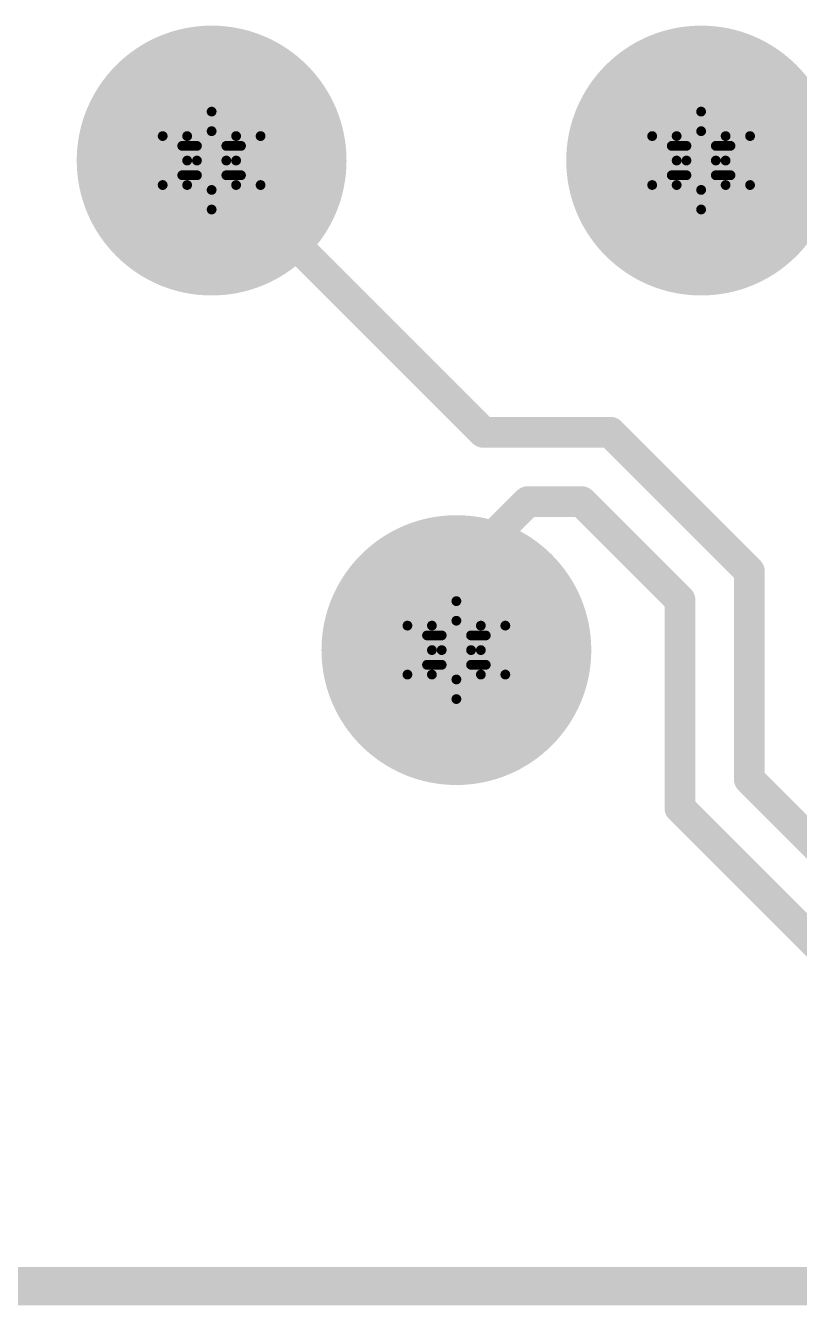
# Model space of a CAD drawing. Header units: inches. Extents: x 0 to 423, y -3 to 110.
# Drawn here: x 9.77 to 13.79, y 11.38 to 18.02 of the extents above; entities that cross this region are included whole.
import ezdxf

# ---------------------------------------------------------------- set-up
doc = ezdxf.new("R2010")
doc.units = ezdxf.units.IN
for name, color, linetype in [('Bottom Layer', 5, 'Continuous'), ('Bottom Solder', 6, 'Continuous'), ('Drill Drawing', 1, 'Continuous'), ('Mid Layer', 16, 'Continuous'), ('Mid Layer 2', 76, 'Continuous'), ('Multi-Layer', 9, 'Continuous'), ('Pad Holes', 156, 'Continuous'), ('Top Layer', 1, 'Continuous'), ('Top Solder', 216, 'Continuous')]:
    doc.layers.add(name, color=color, linetype=linetype)

# ---------------------------------------------------------------- blocks, each defined once
blk = doc.blocks.new('WIZ____RB1_125BAG1A_0_B_102')
at = {"layer": 'Bottom Layer'}
h = blk.add_hatch(color=5, dxfattribs=at)
edge = h.paths.add_edge_path()
edge.add_arc((3.175, -6.35), 0.6999985999999999, 0, 360)
h = blk.add_hatch(color=5, dxfattribs=at)
edge = h.paths.add_edge_path()
edge.add_arc((1.905, -8.889999999999999), 0.6999985999999999, 0, 360)
h = blk.add_hatch(color=5, dxfattribs=at)
edge = h.paths.add_edge_path()
edge.add_arc((4.444999999999999, -8.889999999999999), 0.6999985999999999, 0, 360)
at = {"layer": 'Bottom Solder'}
h = blk.add_hatch(color=6, dxfattribs=at)
edge = h.paths.add_edge_path()
edge.add_arc((3.175, -6.35), 0.6999985999999999, 0, 360)
h = blk.add_hatch(color=6, dxfattribs=at)
edge = h.paths.add_edge_path()
edge.add_arc((1.905, -8.889999999999999), 0.6999985999999999, 0, 360)
h = blk.add_hatch(color=6, dxfattribs=at)
edge = h.paths.add_edge_path()
edge.add_arc((4.444999999999999, -8.889999999999999), 0.6999985999999999, 0, 360)
at = {"layer": 'Mid Layer'}
h = blk.add_hatch(color=16, dxfattribs=at)
edge = h.paths.add_edge_path()
edge.add_arc((3.175, -6.35), 0.6999985999999999, 0, 360)
h = blk.add_hatch(color=16, dxfattribs=at)
edge = h.paths.add_edge_path()
edge.add_arc((1.905, -8.889999999999999), 0.6999985999999999, 0, 360)
h = blk.add_hatch(color=16, dxfattribs=at)
edge = h.paths.add_edge_path()
edge.add_arc((4.444999999999999, -8.889999999999999), 0.6999985999999999, 0, 360)
at = {"layer": 'Mid Layer 2'}
h = blk.add_hatch(color=76, dxfattribs=at)
edge = h.paths.add_edge_path()
edge.add_arc((3.175, -6.35), 0.6999985999999999, 0, 360)
h = blk.add_hatch(color=76, dxfattribs=at)
edge = h.paths.add_edge_path()
edge.add_arc((1.905, -8.889999999999999), 0.6999985999999999, 0, 360)
h = blk.add_hatch(color=76, dxfattribs=at)
edge = h.paths.add_edge_path()
edge.add_arc((4.444999999999999, -8.889999999999999), 0.6999985999999999, 0, 360)
at = {"layer": 'Multi-Layer'}
h = blk.add_hatch(color=9, dxfattribs=at)
edge = h.paths.add_edge_path()
edge.add_arc((3.175, -6.35), 0.6999985999999999, 0, 360)
h = blk.add_hatch(color=9, dxfattribs=at)
edge = h.paths.add_edge_path()
edge.add_arc((1.905, -8.889999999999999), 0.6999985999999999, 0, 360)
h = blk.add_hatch(color=9, dxfattribs=at)
edge = h.paths.add_edge_path()
edge.add_arc((4.444999999999999, -8.889999999999999), 0.6999985999999999, 0, 360)
at = {"layer": 'Pad Holes'}
h = blk.add_hatch(color=7, dxfattribs=at)
edge = h.paths.add_edge_path()
edge.add_arc((3.175, -6.35), 0.4499991, 0, 360)
h = blk.add_hatch(color=7, dxfattribs=at)
edge = h.paths.add_edge_path()
edge.add_arc((1.905, -8.889999999999999), 0.4499991, 0, 360)
h = blk.add_hatch(color=7, dxfattribs=at)
edge = h.paths.add_edge_path()
edge.add_arc((4.444999999999999, -8.889999999999999), 0.4499991, 0, 360)
at = {"layer": 'Top Layer'}
h = blk.add_hatch(color=1, dxfattribs=at)
edge = h.paths.add_edge_path()
edge.add_arc((3.175, -6.35), 0.6999985999999999, 0, 360)
h = blk.add_hatch(color=1, dxfattribs=at)
edge = h.paths.add_edge_path()
edge.add_arc((1.905, -8.889999999999999), 0.6999985999999999, 0, 360)
h = blk.add_hatch(color=1, dxfattribs=at)
edge = h.paths.add_edge_path()
edge.add_arc((4.444999999999999, -8.889999999999999), 0.6999985999999999, 0, 360)
at = {"layer": 'Top Solder'}
h = blk.add_hatch(color=216, dxfattribs=at)
edge = h.paths.add_edge_path()
edge.add_arc((3.175, -6.35), 0.6999985999999999, 0, 360)
h = blk.add_hatch(color=216, dxfattribs=at)
edge = h.paths.add_edge_path()
edge.add_arc((1.905, -8.889999999999999), 0.6999985999999999, 0, 360)
h = blk.add_hatch(color=216, dxfattribs=at)
edge = h.paths.add_edge_path()
edge.add_arc((4.444999999999999, -8.889999999999999), 0.6999985999999999, 0, 360)

msp = doc.modelspace()

# ---------------------------------------------------------------- linework, layer by layer
at = {"layer": 'Bottom Layer', "const_width": 0.1999996}
msp.add_lwpolyline([(7.410000419999999, 11.4799999), (22.96000234, 11.4799999)], dxfattribs=at)
at = {"layer": 'Drill Drawing', "const_width": 0.0508}
for points in [[(10.61300138, 17.44700092), (10.74000138, 17.57400092)], [(10.74000138, 17.57400092), (10.86700138, 17.44700092)], [(13.15300138, 17.44700092), (13.28000138, 17.57400092)], [(13.28000138, 17.57400092), (13.40700138, 17.44700092)], [(10.48600138, 17.44700092), (10.61300138, 17.32000092)], [(10.48600138, 17.44700092), (10.61300138, 17.44700092)], [(10.66380138, 17.39620092), (10.74000138, 17.47240092)], [(10.74000138, 17.47240092), (10.81620138, 17.39620092)], [(10.86700138, 17.44700092), (10.99400138, 17.44700092)], [(10.86700138, 17.32000092), (10.99400138, 17.44700092)], [(13.02600138, 17.44700092), (13.15300138, 17.32000092)], [(13.02600138, 17.44700092), (13.15300138, 17.44700092)], [(13.20380138, 17.39620092), (13.28000138, 17.47240092)], [(13.28000138, 17.47240092), (13.35620138, 17.39620092)], [(13.40700138, 17.44700092), (13.53400138, 17.44700092)], [(13.40700138, 17.32000092), (13.53400138, 17.44700092)], [(10.58760138, 17.39620092), (10.66380138, 17.32000092)], [(10.58760138, 17.39620092), (10.66380138, 17.39620092)], [(10.81620138, 17.39620092), (10.89240138, 17.39620092)], [(10.81620138, 17.32000092), (10.89240138, 17.39620092)], [(13.12760138, 17.39620092), (13.20380138, 17.32000092)], [(13.12760138, 17.39620092), (13.20380138, 17.39620092)], [(13.35620138, 17.39620092), (13.43240138, 17.39620092)], [(13.35620138, 17.32000092), (13.43240138, 17.39620092)], [(10.48600138, 17.19300092), (10.61300138, 17.32000092)], [(10.58760138, 17.24380092), (10.66380138, 17.32000092)], [(10.81620138, 17.32000092), (10.89240138, 17.24380092)], [(10.86700138, 17.32000092), (10.99400138, 17.19300092)], [(13.02600138, 17.19300092), (13.15300138, 17.32000092)], [(13.12760138, 17.24380092), (13.20380138, 17.32000092)], [(13.35620138, 17.32000092), (13.43240138, 17.24380092)], [(13.40700138, 17.32000092), (13.53400138, 17.19300092)], [(10.58760138, 17.24380092), (10.66380138, 17.24380092)], [(10.66380138, 17.24380092), (10.74000138, 17.16760092)], [(10.74000138, 17.16760092), (10.81620138, 17.24380092)], [(10.81620138, 17.24380092), (10.89240138, 17.24380092)], [(13.12760138, 17.24380092), (13.20380138, 17.24380092)], [(13.20380138, 17.24380092), (13.28000138, 17.16760092)], [(13.28000138, 17.16760092), (13.35620138, 17.24380092)], [(13.35620138, 17.24380092), (13.43240138, 17.24380092)], [(10.48600138, 17.19300092), (10.61300138, 17.19300092)], [(10.61300138, 17.19300092), (10.74000138, 17.06600092)], [(10.74000138, 17.06600092), (10.86700138, 17.19300092)], [(10.86700138, 17.19300092), (10.99400138, 17.19300092)], [(13.02600138, 17.19300092), (13.15300138, 17.19300092)], [(13.15300138, 17.19300092), (13.28000138, 17.06600092)], [(13.28000138, 17.06600092), (13.40700138, 17.19300092)], [(13.40700138, 17.19300092), (13.53400138, 17.19300092)], [(11.88300138, 14.90700092), (12.01000138, 15.03400092)], [(12.01000138, 15.03400092), (12.13700138, 14.90700092)], [(11.93380138, 14.85620092), (12.01000138, 14.93240092)], [(12.01000138, 14.93240092), (12.08620138, 14.85620092)], [(11.75600138, 14.90700092), (11.88300138, 14.78000092)], [(11.75600138, 14.90700092), (11.88300138, 14.90700092)], [(11.85760138, 14.85620092), (11.93380138, 14.78000092)], [(11.85760138, 14.85620092), (11.93380138, 14.85620092)], [(12.08620138, 14.85620092), (12.16240138, 14.85620092)], [(12.08620138, 14.78000092), (12.16240138, 14.85620092)], [(12.13700138, 14.90700092), (12.26400138, 14.90700092)], [(12.13700138, 14.78000092), (12.26400138, 14.90700092)], [(11.75600138, 14.65300092), (11.88300138, 14.78000092)], [(11.85760138, 14.70380092), (11.93380138, 14.78000092)], [(12.08620138, 14.78000092), (12.16240138, 14.70380092)], [(12.13700138, 14.78000092), (12.26400138, 14.65300092)], [(11.75600138, 14.65300092), (11.88300138, 14.65300092)], [(11.85760138, 14.70380092), (11.93380138, 14.70380092)], [(11.88300138, 14.65300092), (12.01000138, 14.52600092)], [(11.93380138, 14.70380092), (12.01000138, 14.62760092)], [(12.01000138, 14.62760092), (12.08620138, 14.70380092)], [(12.01000138, 14.52600092), (12.13700138, 14.65300092)], [(12.08620138, 14.70380092), (12.16240138, 14.70380092)], [(12.13700138, 14.65300092), (12.26400138, 14.65300092)]]:
    msp.add_lwpolyline(points, dxfattribs=at)
at = {"layer": 'Drill Drawing', "const_width": 0.0254}
for points in [[(10.72730138, 17.57400092, 1), (10.75270138, 17.57400092, 1)], [(10.72730138, 17.57400092, 1), (10.75270138, 17.57400092, 1)], [(13.26730138, 17.57400092, 1), (13.29270138, 17.57400092, 1)], [(13.26730138, 17.57400092, 1), (13.29270138, 17.57400092, 1)], [(10.47330138, 17.44700092, 1), (10.49870138, 17.44700092, 1)], [(10.47330138, 17.44700092, 1), (10.49870138, 17.44700092, 1)], [(10.60030138, 17.44700092, 1), (10.62570138, 17.44700092, 1)], [(10.60030138, 17.44700092, 1), (10.62570138, 17.44700092, 1)], [(10.72730138, 17.47240092, 1), (10.75270138, 17.47240092, 1)], [(10.72730138, 17.47240092, 1), (10.75270138, 17.47240092, 1)], [(10.85430138, 17.44700092, 1), (10.87970138, 17.44700092, 1)], [(10.85430138, 17.44700092, 1), (10.87970138, 17.44700092, 1)], [(10.98130138, 17.44700092, 1), (11.00670138, 17.44700092, 1)], [(10.98130138, 17.44700092, 1), (11.00670138, 17.44700092, 1)], [(13.01330138, 17.44700092, 1), (13.03870138, 17.44700092, 1)], [(13.01330138, 17.44700092, 1), (13.03870138, 17.44700092, 1)], [(13.14030138, 17.44700092, 1), (13.16570138, 17.44700092, 1)], [(13.14030138, 17.44700092, 1), (13.16570138, 17.44700092, 1)], [(13.26730138, 17.47240092, 1), (13.29270138, 17.47240092, 1)], [(13.26730138, 17.47240092, 1), (13.29270138, 17.47240092, 1)], [(13.39430138, 17.44700092, 1), (13.41970138, 17.44700092, 1)], [(13.39430138, 17.44700092, 1), (13.41970138, 17.44700092, 1)], [(13.52130138, 17.44700092, 1), (13.54670138, 17.44700092, 1)], [(13.52130138, 17.44700092, 1), (13.54670138, 17.44700092, 1)], [(10.57490138, 17.39620092, 1), (10.60030138, 17.39620092, 1)], [(10.57490138, 17.39620092, 1), (10.60030138, 17.39620092, 1)], [(10.65110138, 17.39620092, 1), (10.67650138, 17.39620092, 1)], [(10.65110138, 17.39620092, 1), (10.67650138, 17.39620092, 1)], [(10.80350138, 17.39620092, 1), (10.82890138, 17.39620092, 1)], [(10.80350138, 17.39620092, 1), (10.82890138, 17.39620092, 1)], [(10.87970138, 17.39620092, 1), (10.90510138, 17.39620092, 1)], [(10.87970138, 17.39620092, 1), (10.90510138, 17.39620092, 1)], [(13.11490138, 17.39620092, 1), (13.14030138, 17.39620092, 1)], [(13.11490138, 17.39620092, 1), (13.14030138, 17.39620092, 1)], [(13.19110138, 17.39620092, 1), (13.21650138, 17.39620092, 1)], [(13.19110138, 17.39620092, 1), (13.21650138, 17.39620092, 1)], [(13.34350138, 17.39620092, 1), (13.36890138, 17.39620092, 1)], [(13.34350138, 17.39620092, 1), (13.36890138, 17.39620092, 1)], [(13.41970138, 17.39620092, 1), (13.44510138, 17.39620092, 1)], [(13.41970138, 17.39620092, 1), (13.44510138, 17.39620092, 1)], [(10.60030138, 17.32000092, 1), (10.62570138, 17.32000092, 1)], [(10.60030138, 17.32000092, 1), (10.62570138, 17.32000092, 1)], [(10.65110138, 17.32000092, 1), (10.67650138, 17.32000092, 1)], [(10.65110138, 17.32000092, 1), (10.67650138, 17.32000092, 1)], [(10.80350138, 17.32000092, 1), (10.82890138, 17.32000092, 1)], [(10.80350138, 17.32000092, 1), (10.82890138, 17.32000092, 1)], [(10.85430138, 17.32000092, 1), (10.87970138, 17.32000092, 1)], [(10.85430138, 17.32000092, 1), (10.87970138, 17.32000092, 1)], [(13.14030138, 17.32000092, 1), (13.16570138, 17.32000092, 1)], [(13.14030138, 17.32000092, 1), (13.16570138, 17.32000092, 1)], [(13.19110138, 17.32000092, 1), (13.21650138, 17.32000092, 1)], [(13.19110138, 17.32000092, 1), (13.21650138, 17.32000092, 1)], [(13.34350138, 17.32000092, 1), (13.36890138, 17.32000092, 1)], [(13.34350138, 17.32000092, 1), (13.36890138, 17.32000092, 1)], [(13.39430138, 17.32000092, 1), (13.41970138, 17.32000092, 1)], [(13.39430138, 17.32000092, 1), (13.41970138, 17.32000092, 1)], [(10.57490138, 17.24380092, 1), (10.60030138, 17.24380092, 1)], [(10.57490138, 17.24380092, 1), (10.60030138, 17.24380092, 1)], [(10.65110138, 17.24380092, 1), (10.67650138, 17.24380092, 1)], [(10.65110138, 17.24380092, 1), (10.67650138, 17.24380092, 1)], [(10.80350138, 17.24380092, 1), (10.82890138, 17.24380092, 1)], [(10.80350138, 17.24380092, 1), (10.82890138, 17.24380092, 1)], [(10.87970138, 17.24380092, 1), (10.90510138, 17.24380092, 1)], [(10.87970138, 17.24380092, 1), (10.90510138, 17.24380092, 1)], [(13.11490138, 17.24380092, 1), (13.14030138, 17.24380092, 1)], [(13.11490138, 17.24380092, 1), (13.14030138, 17.24380092, 1)], [(13.19110138, 17.24380092, 1), (13.21650138, 17.24380092, 1)], [(13.19110138, 17.24380092, 1), (13.21650138, 17.24380092, 1)], [(13.34350138, 17.24380092, 1), (13.36890138, 17.24380092, 1)], [(13.34350138, 17.24380092, 1), (13.36890138, 17.24380092, 1)], [(13.41970138, 17.24380092, 1), (13.44510138, 17.24380092, 1)], [(13.41970138, 17.24380092, 1), (13.44510138, 17.24380092, 1)], [(10.47330138, 17.19300092, 1), (10.49870138, 17.19300092, 1)], [(10.47330138, 17.19300092, 1), (10.49870138, 17.19300092, 1)], [(10.60030138, 17.19300092, 1), (10.62570138, 17.19300092, 1)], [(10.60030138, 17.19300092, 1), (10.62570138, 17.19300092, 1)], [(10.85430138, 17.19300092, 1), (10.87970138, 17.19300092, 1)], [(10.85430138, 17.19300092, 1), (10.87970138, 17.19300092, 1)], [(10.98130138, 17.19300092, 1), (11.00670138, 17.19300092, 1)], [(10.98130138, 17.19300092, 1), (11.00670138, 17.19300092, 1)], [(13.01330138, 17.19300092, 1), (13.03870138, 17.19300092, 1)], [(13.01330138, 17.19300092, 1), (13.03870138, 17.19300092, 1)], [(13.14030138, 17.19300092, 1), (13.16570138, 17.19300092, 1)], [(13.14030138, 17.19300092, 1), (13.16570138, 17.19300092, 1)], [(13.39430138, 17.19300092, 1), (13.41970138, 17.19300092, 1)], [(13.39430138, 17.19300092, 1), (13.41970138, 17.19300092, 1)], [(13.52130138, 17.19300092, 1), (13.54670138, 17.19300092, 1)], [(13.52130138, 17.19300092, 1), (13.54670138, 17.19300092, 1)], [(10.72730138, 17.16760092, 1), (10.75270138, 17.16760092, 1)], [(10.72730138, 17.16760092, 1), (10.75270138, 17.16760092, 1)], [(13.26730138, 17.16760092, 1), (13.29270138, 17.16760092, 1)], [(13.26730138, 17.16760092, 1), (13.29270138, 17.16760092, 1)], [(10.72730138, 17.06600092, 1), (10.75270138, 17.06600092, 1)], [(10.72730138, 17.06600092, 1), (10.75270138, 17.06600092, 1)], [(13.26730138, 17.06600092, 1), (13.29270138, 17.06600092, 1)], [(13.26730138, 17.06600092, 1), (13.29270138, 17.06600092, 1)], [(11.99730138, 15.03400092, 1), (12.02270138, 15.03400092, 1)], [(11.99730138, 15.03400092, 1), (12.02270138, 15.03400092, 1)], [(11.99730138, 14.93240092, 1), (12.02270138, 14.93240092, 1)], [(11.99730138, 14.93240092, 1), (12.02270138, 14.93240092, 1)], [(11.74330138, 14.90700092, 1), (11.76870138, 14.90700092, 1)], [(11.74330138, 14.90700092, 1), (11.76870138, 14.90700092, 1)], [(11.84490138, 14.85620092, 1), (11.87030138, 14.85620092, 1)], [(11.84490138, 14.85620092, 1), (11.87030138, 14.85620092, 1)], [(11.87030138, 14.90700092, 1), (11.89570138, 14.90700092, 1)], [(11.87030138, 14.90700092, 1), (11.89570138, 14.90700092, 1)], [(11.92110138, 14.85620092, 1), (11.94650138, 14.85620092, 1)], [(11.92110138, 14.85620092, 1), (11.94650138, 14.85620092, 1)], [(12.07350138, 14.85620092, 1), (12.09890138, 14.85620092, 1)], [(12.07350138, 14.85620092, 1), (12.09890138, 14.85620092, 1)], [(12.12430138, 14.90700092, 1), (12.14970138, 14.90700092, 1)], [(12.12430138, 14.90700092, 1), (12.14970138, 14.90700092, 1)], [(12.14970138, 14.85620092, 1), (12.17510138, 14.85620092, 1)], [(12.14970138, 14.85620092, 1), (12.17510138, 14.85620092, 1)], [(12.25130138, 14.90700092, 1), (12.27670138, 14.90700092, 1)], [(12.25130138, 14.90700092, 1), (12.27670138, 14.90700092, 1)], [(11.87030138, 14.78000092, 1), (11.89570138, 14.78000092, 1)], [(11.87030138, 14.78000092, 1), (11.89570138, 14.78000092, 1)], [(11.92110138, 14.78000092, 1), (11.94650138, 14.78000092, 1)], [(11.92110138, 14.78000092, 1), (11.94650138, 14.78000092, 1)], [(12.07350138, 14.78000092, 1), (12.09890138, 14.78000092, 1)], [(12.07350138, 14.78000092, 1), (12.09890138, 14.78000092, 1)], [(12.12430138, 14.78000092, 1), (12.14970138, 14.78000092, 1)], [(12.12430138, 14.78000092, 1), (12.14970138, 14.78000092, 1)], [(11.74330138, 14.65300092, 1), (11.76870138, 14.65300092, 1)], [(11.74330138, 14.65300092, 1), (11.76870138, 14.65300092, 1)], [(11.84490138, 14.70380092, 1), (11.87030138, 14.70380092, 1)], [(11.84490138, 14.70380092, 1), (11.87030138, 14.70380092, 1)], [(11.87030138, 14.65300092, 1), (11.89570138, 14.65300092, 1)], [(11.87030138, 14.65300092, 1), (11.89570138, 14.65300092, 1)], [(11.92110138, 14.70380092, 1), (11.94650138, 14.70380092, 1)], [(11.92110138, 14.70380092, 1), (11.94650138, 14.70380092, 1)], [(12.07350138, 14.70380092, 1), (12.09890138, 14.70380092, 1)], [(12.07350138, 14.70380092, 1), (12.09890138, 14.70380092, 1)], [(12.12430138, 14.65300092, 1), (12.14970138, 14.65300092, 1)], [(12.12430138, 14.65300092, 1), (12.14970138, 14.65300092, 1)], [(12.14970138, 14.70380092, 1), (12.17510138, 14.70380092, 1)], [(12.14970138, 14.70380092, 1), (12.17510138, 14.70380092, 1)], [(12.25130138, 14.65300092, 1), (12.27670138, 14.65300092, 1)], [(12.25130138, 14.65300092, 1), (12.27670138, 14.65300092, 1)], [(11.99730138, 14.62760092, 1), (12.02270138, 14.62760092, 1)], [(11.99730138, 14.62760092, 1), (12.02270138, 14.62760092, 1)], [(11.99730138, 14.52600092, 1), (12.02270138, 14.52600092, 1)], [(11.99730138, 14.52600092, 1), (12.02270138, 14.52600092, 1)]]:
    msp.add_lwpolyline(points, format="xyb", close=True, dxfattribs=at)
at = {"layer": 'Top Layer', "const_width": 0.15999968}
for points in [[(10.74000138, 17.32000092), (12.1500011, 15.9100012)], [(12.1500011, 15.9100012), (12.8091184, 15.9100012)], [(12.8091184, 15.9100012), (13.53000342, 15.18911618)], [(12.01000138, 15.18000012), (12.38000318, 15.55000192)], [(12.38000318, 15.55000192), (12.66000262, 15.55000192)], [(12.66000262, 15.55000192), (13.17000414, 15.0400004)], [(12.01000138, 14.78000092), (12.01000138, 15.18000012)], [(13.53000342, 14.10999972), (13.53000342, 15.18911618)], [(13.17000414, 13.9608814), (13.17000414, 15.0400004)], [(13.53000342, 14.10999972), (14.3054451, 13.33455804)], [(13.17000414, 13.9608814), (14.0508863, 13.07999924)]]:
    msp.add_lwpolyline(points, dxfattribs=at)
at = {"layer": 'Top Layer', "const_width": 0.07999984}
for points in [[(10.70000146, 17.32000092, 1), (10.7800013, 17.32000092, 1)], [(12.11000118, 15.9100012, 1), (12.19000102, 15.9100012, 1)], [(12.11000118, 15.9100012, 1), (12.19000102, 15.9100012, 1)], [(12.76911848, 15.9100012, 1), (12.84911832, 15.9100012, 1)], [(12.76911848, 15.9100012, 1), (12.84911832, 15.9100012, 1)], [(12.34000326, 15.55000192, 1), (12.4200031, 15.55000192, 1)], [(12.34000326, 15.55000192, 1), (12.4200031, 15.55000192, 1)], [(12.6200027, 15.55000192, 1), (12.70000254, 15.55000192, 1)], [(12.6200027, 15.55000192, 1), (12.70000254, 15.55000192, 1)], [(11.97000146, 15.18000012, 1), (12.0500013, 15.18000012, 1)], [(11.97000146, 15.18000012, 1), (12.0500013, 15.18000012, 1)], [(13.4900035, 15.18911618, 1), (13.57000334, 15.18911618, 1)], [(13.4900035, 15.18911618, 1), (13.57000334, 15.18911618, 1)], [(13.13000422, 15.0400004, 1), (13.21000406, 15.0400004, 1)], [(13.13000422, 15.0400004, 1), (13.21000406, 15.0400004, 1)], [(11.97000146, 14.78000092, 1), (12.0500013, 14.78000092, 1)], [(13.4900035, 14.10999972, 1), (13.57000334, 14.10999972, 1)], [(13.4900035, 14.10999972, 1), (13.57000334, 14.10999972, 1)], [(13.13000422, 13.9608814, 1), (13.21000406, 13.9608814, 1)], [(13.13000422, 13.9608814, 1), (13.21000406, 13.9608814, 1)]]:
    msp.add_lwpolyline(points, format="xyb", close=True, dxfattribs=at)

# ---------------------------------------------------------------- block references
at = {"rotation": 180}
msp.add_blockref('WIZ____RB1_125BAG1A_0_B_102', (15.18500138, 8.43000092), dxfattribs=at)

doc.saveas('drawing.dxf')
